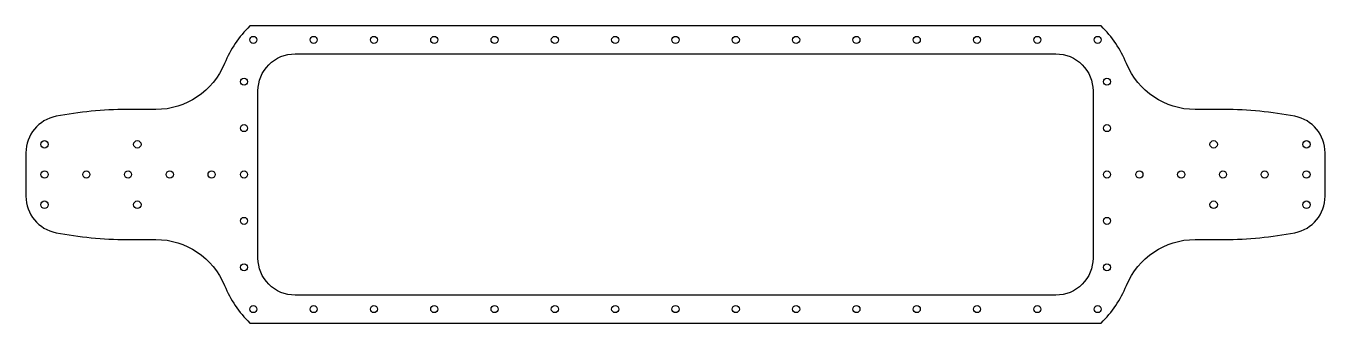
# Model space of a CAD drawing. Extents: x -28.8 to 6.3, y -0.8 to 7.2.
import ezdxf

# ---------------------------------------------------------------- set-up
doc = ezdxf.new("R2010")
doc.units = 0
doc.layers.get('0').update_dxf_attribs({"linetype": 'CONTINUOUS'})

msp = doc.modelspace()

# ---------------------------------------------------------------- linework, layer by layer
for points in [[(0.22, -0.75, 0.102324), (0.899, 0.258, -0.304442), (2.75, 1.5), (3.537, 1.5, 0.047907), (5.44, 1.683, 0.359179), (6.25, 2.664), (6.25, 3.836, 0.359179), (5.44, 4.817, 0.047907), (3.537, 5), (2.75, 5, -0.304442), (0.899, 6.242, 0.102324), (0.22, 7.25), (-22.72, 7.25, 0.102324), (-23.399, 6.242, -0.304442), (-25.25, 5), (-26.037, 5, 0.047907), (-27.94, 4.817, 0.359179), (-28.75, 3.836), (-28.75, 2.664, 0.359179), (-27.94, 1.683, 0.047907), (-26.037, 1.5), (-25.25, 1.5, -0.304442), (-23.399, 0.258, 0.102324), (-22.72, -0.75)], [(-1, 0), (-21.5, 0, -0.414214), (-22.5, 1), (-22.5, 5.5, -0.414214), (-21.5, 6.5), (-1, 6.5, -0.414214), (0, 5.5), (0, 1, -0.414214)]]:
    msp.add_lwpolyline(points, format="xyb", close=True)
for centre, radius in [((-22.625, 6.875), 0.0955), ((-21, 6.875), 0.0955), ((-19.375, 6.875), 0.0955), ((-17.75, 6.875), 0.0955), ((-16.125, 6.875), 0.0955), ((-14.5, 6.875), 0.0955), ((-12.875, 6.875), 0.0955), ((-11.25, 6.875), 0.0955), ((-9.625, 6.875), 0.0955), ((-8, 6.875), 0.0955), ((-6.375, 6.875), 0.0955), ((-4.75, 6.875), 0.0955), ((-3.125, 6.875), 0.0955), ((-1.5, 6.875), 0.0955), ((0.125, 6.875), 0.0955), ((-22.875, 5.75), 0.0955), ((0.375, 5.75), 0.0955), ((-22.875, 4.5), 0.0955), ((0.375, 4.5), 0.0955), ((-28.25, 4.062), 0.1), ((-25.75, 4.062), 0.1), ((3.25, 4.062), 0.1), ((5.75, 4.062), 0.1), ((-28.25, 3.25), 0.0955), ((-27.125, 3.25), 0.0955), ((-26, 3.25), 0.0955), ((-24.875, 3.25), 0.0955), ((-23.75, 3.25), 0.0955), ((-22.875, 3.25), 0.0955), ((0.375, 3.25), 0.0955), ((1.25, 3.25), 0.0955), ((2.375, 3.25), 0.0955), ((3.5, 3.25), 0.0955), ((4.625, 3.25), 0.0955), ((5.75, 3.25), 0.0955), ((-28.25, 2.437), 0.101), ((-25.75, 2.437), 0.101), ((3.25, 2.437), 0.101), ((5.75, 2.437), 0.101), ((-22.875, 2), 0.0955), ((0.375, 2), 0.0955), ((-22.875, 0.75), 0.0955), ((0.375, 0.75), 0.0955), ((-22.625, -0.375), 0.0955), ((-21, -0.375), 0.0955), ((-19.375, -0.375), 0.0955), ((-17.75, -0.375), 0.0955), ((-16.125, -0.375), 0.0955), ((-14.5, -0.375), 0.0955), ((-12.875, -0.375), 0.0955), ((-11.25, -0.375), 0.0955), ((-9.625, -0.375), 0.0955), ((-8, -0.375), 0.0955), ((-6.375, -0.375), 0.0955), ((-4.75, -0.375), 0.0955), ((-3.125, -0.375), 0.0955), ((-1.5, -0.375), 0.0955), ((0.125, -0.375), 0.0955)]:
    msp.add_circle(centre, radius)

doc.saveas('drawing.dxf')
